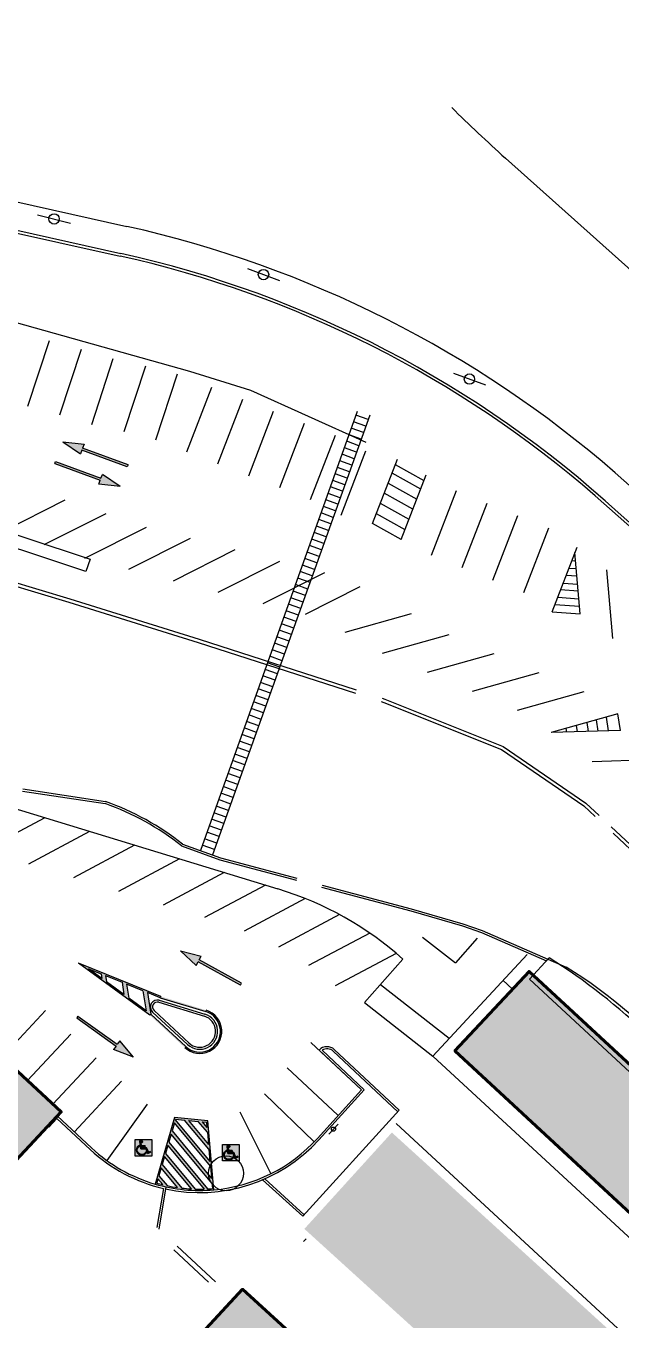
# Model space of a CAD drawing. Header units: millimetres. Extents: x 34038 to 35840, y 10511 to 10922.
# Drawn here: x 34367 to 34410, y 10828.1 to 10921.6 of the extents above; entities that cross this region are included whole.
import ezdxf

# ---------------------------------------------------------------- set-up
doc = ezdxf.new("R2010")
doc.units = ezdxf.units.MM
for name, color, linetype in [('GUIA', 7, 'Continuous'), ('MANTER', 150, 'Continuous'), ('MURO', 2, 'Continuous'), ('PAREDE', 4, 'Continuous'), ('PINTURA AMARELA', 50, 'Continuous'), ('PINTURA BRANCA', 7, 'Continuous'), ('piso2', 2, 'Continuous'), ('VAGAS', 7, 'Continuous')]:
    doc.layers.add(name, color=color, linetype=linetype)
doc.layers.add('PROJEÇÃO DAS EDIFICAÇÕES', color=4, linetype='Continuous', lineweight=60)

# ---------------------------------------------------------------- blocks, each defined once
blk = doc.blocks.new('A$C51C17A21')
at = {"layer": 'PINTURA BRANCA'}
h = blk.add_hatch(color=152, dxfattribs=at)
h.paths.add_polyline_path([(9.180785392288044, 9.163803444595828), (0, 9.163803444595828), (0, 0), (9.180785392288044, 0)])
edge = h.paths.add_edge_path(flags=16)
edge.add_line((5.422054313698709, 5.759658274507842), (5.421210884993229, 5.279695285018647))
edge.add_line((5.421210884993229, 5.279695285018647), (3.371216165724718, 5.269816209399892))
edge.add_line((3.371216165724718, 5.269816209399892), (3.434992290459149, 4.612271246112527))
edge.add_line((3.434992290459149, 4.612271246112527), (6.32046581006648, 4.612235962520231))
edge.add_line((6.32046581006648, 4.612235962520231), (7.291269149901154, 2.146054230700997))
edge.add_line((7.291269149901154, 2.146054230700997), (8.265835677223322, 2.561483206763683))
edge.add_line((8.265835677223322, 2.561483206763683), (8.460630145193818, 2.108830044385854))
edge.add_line((8.460630145193818, 2.108830044385854), (7.028143119715196, 1.500893807131092))
edge.add_line((7.028143119715196, 1.500893807131092), (5.990097561407993, 4.122711449713847))
edge.add_line((5.990097561407993, 4.122711449713847), (3.009950167172747, 4.122993718423118))
edge.add_line((3.009950167172747, 4.122993718423118), (2.53974979408008, 8.155413962825719))
edge.add_arc((3.205961485207808, 8.053055018452483), 0.6740292062577634, 90.86110328032771, 171.2651935622226, ccw=False)
edge.add_line((3.195831822675927, 8.727008103485446), (3.431625227975701, 8.7240795656013))
edge.add_arc((3.423146651183856, 8.04142065083306), 0.682711564408401, 6.993114099470688, 89.28842694358462, ccw=False)
edge.add_line((4.100779381530401, 8.124540822512813), (4.101967756527984, 8.066675736668572))
edge.add_arc((3.374478854861763, 8.051735300494556), 0.7276423013270964, -109.66773350404361, 1.1765177688022277, ccw=False)
edge.add_line((3.129579916691682, 7.366543481538997), (3.311797415962019, 5.77027863477781))
edge.add_line((3.311797415962019, 5.77027863477781), (5.422054313698709, 5.759658274507842))
edge = h.paths.add_edge_path(flags=16)
edge.add_line((6.140327967041799, 2.954754088966752), (6.398734448690789, 2.329909958291523))
edge.add_arc((3.545799992762909, 3.567409587629868), 3.109765319510951, 302.00990588515776, 336.5505467284719, ccw=False)
edge.add_arc((3.613911364152955, 3.383162574035737), 2.917701294968827, 162.5317855962321, 302.793607434027, ccw=False)
edge.add_arc((3.412492398476161, 3.34164600982001), 2.739861174484087, 108.78632825692031, 160.438804791383, ccw=False)
edge.add_line((2.530148055141808, 5.935544179608314), (2.580854924532105, 5.481713625966677))
edge.add_arc((3.412492398461723, 3.341646009805345), 2.295976979367712, 111.2362938310106, 160.2370488798236)
edge.add_arc((3.613911364156479, 3.383162574032781), 2.473817099848291, 162.720137507934, 302.8637260381623)
edge.add_arc((3.545799992762568, 3.567409587629754), 2.665881124386374, 301.9444794714997, 346.7139074411326)
h = blk.add_hatch(color=256, dxfattribs=at)
edge = h.paths.add_edge_path()
edge.add_arc((3.374478854861763, 8.051735300494556), 0.7276423013270057, 250.3322664959564, 361.1765177688022)
edge.add_line((4.101967756527984, 8.066675736668572), (4.100779381530401, 8.124540822512813))
edge.add_arc((3.423146651183856, 8.04142065083306), 0.6827115644084146, 6.993114099470686, 89.28842694358454)
edge.add_line((3.431625227975701, 8.7240795656013), (3.195831822675927, 8.727008103485446))
edge.add_arc((3.205961485207808, 8.053055018452483), 0.674029206257754, 90.86110328032767, 171.2651935622226)
edge.add_line((2.53974979408008, 8.155413962825719), (3.009950167172747, 4.122993718423118))
edge.add_line((3.009950167172747, 4.122993718423118), (5.990097561407993, 4.122711449713847))
edge.add_line((5.990097561407993, 4.122711449713847), (7.028143119715196, 1.500893807131092))
edge.add_line((7.028143119715196, 1.500893807131092), (8.460630145193818, 2.108830044385854))
edge.add_line((8.460630145193818, 2.108830044385854), (8.265835677223322, 2.561483206763683))
edge.add_line((8.265835677223322, 2.561483206763683), (7.291269149901154, 2.146054230700997))
edge.add_line((7.291269149901154, 2.146054230700997), (6.32046581006648, 4.612235962520231))
edge.add_line((6.32046581006648, 4.612235962520231), (3.434992290459149, 4.612271246112527))
edge.add_line((3.434992290459149, 4.612271246112527), (3.371216165724718, 5.269816209399892))
edge.add_line((3.371216165724718, 5.269816209399892), (5.421279214686706, 5.279695614304501))
edge.add_line((5.421279214686706, 5.279695614304501), (5.422054313698709, 5.759658274507842))
edge.add_line((5.422054313698709, 5.759658274507842), (3.311797415962019, 5.77027863477781))
edge.add_line((3.311797415962019, 5.77027863477781), (3.129579916691682, 7.366543481538997))
edge = h.paths.add_edge_path()
edge.add_arc((3.412492398461723, 3.341646009805345), 2.295976979367714, 111.23629383101061, 160.2370488798236, ccw=False)
edge.add_line((2.580854924532105, 5.481713625966677), (2.530148055141808, 5.935544179608314))
edge.add_arc((3.412492398476161, 3.34164600982001), 2.739861174484073, 108.7863282569202, 160.438804791383)
edge.add_arc((3.613911364152841, 3.383162574035737), 2.917701294968806, 162.5317855962315, 302.7936074340288)
edge.add_arc((3.545799992762795, 3.567409587629868), 3.109765319511033, 302.0099058851595, 336.5505467284727)
edge.add_line((6.398734448690789, 2.329909958291523), (6.140327967041799, 2.954754088966752))
edge.add_arc((3.545799992762568, 3.567409587629868), 2.66588112438639, 301.9444794714964, 346.71390744113023, ccw=False)
edge.add_arc((3.613911364156479, 3.383162574032781), 2.473817099848283, 162.720137507934, 302.8637260381601, ccw=False)
blk.add_lwpolyline([(9.180785392288044, 0), (0, 0), (0, 9.163803444595828), (9.180785392288044, 9.163803444595828)], close=True, dxfattribs=at)
blk.add_lwpolyline([(8.460630145193818, 2.108830044385854), (7.028143119715196, 1.500893807131092), (5.990097561407993, 4.122711449713847), (3.009950167172747, 4.122993718423118), (2.53974979408008, 8.155413962825719, -0.5271040350187159), (3.195831822675927, 8.727008103485446), (3.431625227975701, 8.7240795656013, -0.3753540589992009), (4.100779381530401, 8.124540822512813), (4.101967756527984, 8.066675736668572, -0.5252580657301573), (3.129579916691682, 7.366543481538997), (3.311797415962019, 5.77027863477781), (5.422071464680243, 5.770278634777924), (5.421279214686706, 5.279695614304501), (3.371216165724718, 5.269816209399892), (3.434992290459149, 4.612271246112527), (6.32046581006648, 4.612235962520231), (7.291269149901154, 2.146054230700997), (8.265835677223322, 2.561483206763683)], format="xyb", close=True, dxfattribs=at)
at = {"layer": 'PINTURA BRANCA', "color": 250}
for points in [[(3.129579916691682, 7.366543481538997, 0.5252580657301571), (4.101967756527984, 8.066675736668572), (4.100779381530401, 8.124540822512813, 0.3753540589992009), (3.431625227975701, 8.7240795656013), (3.195831822675927, 8.727008103485446, 0.3659682706623709), (2.53974979408008, 8.155413962825719), (3.009950167172747, 4.122993718423118), (5.990097561407993, 4.122711449713847), (7.028143119715196, 1.500893807131092), (8.460630145193818, 2.108830044385854), (8.265835677223322, 2.561483206763683), (7.291269149901154, 2.146054230700997), (6.32046581006648, 4.612235962520231), (3.434992290459149, 4.612271246112527), (3.371216165724718, 5.269816209399892), (5.421279214686706, 5.279695614304501), (5.422071464680243, 5.770278634777924), (3.311797415962019, 5.77027863477781)], [(1.251749361771317, 4.11798344879719, -0.2171247333798054), (2.580854924532105, 5.481713625966677), (2.530148055141808, 5.935544179608314, 0.2292715696475673), (0.8307638776268504, 4.258988421397362, 0.7019114297085347), (5.194180469797061, 0.9304639785272002, 0.1518635365455348), (6.398734448690789, 2.329909958291523), (6.140327967041799, 2.954754088966752, -0.1978667100968566), (4.956310346832424, 1.305246306515642, -0.7011416496897603)]]:
    blk.add_lwpolyline(points, format="xyb", close=True, dxfattribs=at)
at = {"layer": 'PINTURA BRANCA'}
for points in [[(6.398734448690789, 2.329909958291523, -0.1518635365455338), (5.194180469797061, 0.9304639785272002, -0.7019114297085285), (0.8307638776268504, 4.258988421397362, -0.229271569647566), (2.530148055141808, 5.935544179608314)], [(6.140327967041799, 2.954754088966752, -0.1978667100968593), (4.956310346832424, 1.305246306515642, -0.701141649689756), (1.251749361771317, 4.11798344879719, -0.2171247333798052), (2.580854924532105, 5.481713625966677, 0.04686792952544745)]]:
    blk.add_lwpolyline(points, format="xyb", dxfattribs=at)
for points in [[(2.580854924532105, 5.481713625966677), (2.530148055141808, 5.935544179608428)], [(6.140327967041799, 2.954754088966752), (6.398734448690789, 2.329909958291637)]]:
    blk.add_lwpolyline(points, dxfattribs=at)
blk = doc.blocks.new('POST')
at = {"color": 7}
blk.add_line((-4.92607066760428, 0), (4.92607066760428, 0), dxfattribs=at)
blk.add_circle((0, 0), 1.503713483002773, dxfattribs=at)
blk = doc.blocks.new('*X27')
at = {"color": 0}
for p, q in [((1096.693008300377, 1191.629582736663), (1097.565209555185, 1191.275709769163)), ((1096.317049669251, 1190.702946288167), (1097.189250924059, 1190.349073320666)), ((1096.505028984814, 1191.166264512415), (1097.377230239622, 1190.812391544915)), ((1095.941091038126, 1189.77630983967), (1096.813292292934, 1189.42243687217)), ((1096.129070353689, 1190.239628063918), (1097.001271608496, 1189.885755096418)), ((1095.565132407, 1188.849673391174), (1096.437333661808, 1188.495800423673)), ((1095.753111722563, 1189.312991615422), (1096.625312977371, 1188.959118647922)), ((1095.189173775875, 1187.923036942677), (1096.061375030682, 1187.569163975177)), ((1095.377153091438, 1188.386355166925), (1096.249354346245, 1188.032482199425)), ((1094.813215144749, 1186.996400494181), (1095.685416399557, 1186.64252752668)), ((1095.001194460312, 1187.459718718429), (1095.87339571512, 1187.105845750928)), ((1094.437256513624, 1186.069764045684), (1095.309457768431, 1185.715891078184)), ((1094.625235829186, 1186.533082269932), (1095.497437083994, 1186.179209302432)), ((1094.061297882498, 1185.143127597188), (1094.933499137306, 1184.789254629687)), ((1094.249277198061, 1185.606445821436), (1095.121478452869, 1185.252572853936)), ((1093.685339251373, 1184.216491148691), (1094.55754050618, 1183.862618181191)), ((1093.873318566935, 1184.679809372939), (1094.745519821743, 1184.325936405439)), ((1093.309380620247, 1183.289854700195), (1094.181581875055, 1182.935981732694)), ((1093.49735993581, 1183.753172924443), (1094.369561190618, 1183.399299956943)), ((1092.933421989121, 1182.363218251698), (1093.805623243929, 1182.009345284198)), ((1093.121401304684, 1182.826536475946), (1093.993602559492, 1182.472663508446)), ((1092.557463357996, 1181.436581803202), (1093.429664612804, 1181.082708835701)), ((1092.745442673559, 1181.89990002745), (1093.617643928367, 1181.546027059949)), ((1092.18150472687, 1180.509945354705), (1093.053705981678, 1180.156072387205)), ((1092.369484042433, 1180.973263578953), (1093.241685297241, 1180.619390611453)), ((1091.805546095745, 1179.583308906209), (1092.677747350553, 1179.229435938708)), ((1091.993525411308, 1180.046627130457), (1092.865726666116, 1179.692754162956)), ((1091.429587464619, 1178.656672457712), (1092.301788719427, 1178.302799490212)), ((1091.617566780182, 1179.11999068196), (1092.48976803499, 1178.76611771446)), ((1091.053628833494, 1177.730036009216), (1091.925830088302, 1177.376163041715)), ((1091.241608149057, 1178.193354233464), (1092.113809403864, 1177.839481265964)), ((1090.677670202368, 1176.803399560719), (1091.549871457176, 1176.449526593219)), ((1090.865649517931, 1177.266717784967), (1091.737850772739, 1176.912844817467)), ((1090.301711571243, 1175.876763112223), (1091.173912826051, 1175.522890144722)), ((1090.489690886805, 1176.340081336471), (1091.361892141613, 1175.98620836897)), ((1089.925752940117, 1174.950126663726), (1090.797954194925, 1174.596253696226)), ((1090.11373225568, 1175.413444887974), (1090.985933510488, 1175.059571920474)), ((1089.549794308992, 1174.02349021523), (1090.4219955638, 1173.669617247729)), ((1089.737773624554, 1174.486808439478), (1090.609974879362, 1174.132935471977)), ((1089.173835677866, 1173.096853766733), (1090.046036932674, 1172.742980799233)), ((1089.361814993429, 1173.560171990981), (1090.234016248237, 1173.206299023481)), ((1088.79787704674, 1172.170217318237), (1089.670078301548, 1171.816344350736)), ((1088.985856362303, 1172.633535542485), (1089.858057617111, 1172.279662574985)), ((1088.421918415615, 1171.24358086974), (1089.294119670423, 1170.88970790224)), ((1088.609897731178, 1171.706899093988), (1089.482098985986, 1171.353026126488)), ((1088.045959784489, 1170.316944421244), (1088.918161039297, 1169.963071453743)), ((1088.233939100052, 1170.780262645492), (1089.10614035486, 1170.426389677991)), ((1087.670001153364, 1169.390307972747), (1088.542202408172, 1169.036435005247)), ((1087.857980468927, 1169.853626196995), (1088.730181723735, 1169.499753229495)), ((1087.482021837801, 1168.926989748499), (1088.354223092609, 1168.573116780998))]:
    blk.add_line(p, q, dxfattribs=at)

msp = doc.modelspace()

# ---------------------------------------------------------------- hatches: boundary and pattern name
for points in [[(34369.65184289373, 10891.53772281741), (34371.1891699021, 10891.37264504984), (34371.08575163958, 10891.09103421379), (34374.37121139339, 10889.88448781765), (34374.31950226213, 10889.74368239963), (34371.03404250831, 10890.95022879577), (34370.93062424578, 10890.66861795973)], [(34373.79783642747, 10888.32317166735), (34372.26050941911, 10888.48824943493), (34372.36392768163, 10888.76986027097), (34369.07846792781, 10889.97640666711), (34369.13017705908, 10890.11721208513), (34372.4156368129, 10888.91066568899), (34372.51905507543, 10889.19227652504)], [(34378.16377892966, 10854.76428029458), (34379.29645298545, 10853.71181913931), (34379.44126101205, 10853.97455595712), (34382.50652388648, 10852.28512898011), (34382.57892789978, 10852.41649738901), (34379.51366502535, 10854.10592436603), (34379.65847305195, 10854.36866118383)], [(34374.76980605037, 10847.07486769164), (34373.76773159793, 10848.25235305961), (34373.59324373819, 10848.00831620418), (34370.7461470916, 10850.04400790112), (34370.65890316173, 10849.92198947341), (34373.50599980832, 10847.88629777647), (34373.33151194859, 10847.64226092105)]]:
    msp.add_hatch(color=256).paths.add_polyline_path(points)
at = {"layer": 'MANTER'}
h = msp.add_hatch(color=170, dxfattribs=at)
h.dxf.hatch_style = 1
h.paths.add_polyline_path([(34403.37213688772, 10853.28040678093), (34400.68582041925, 10850.41372038489), (34442.80961551395, 10812.17544491512), (34443.96829883275, 10813.45186593832), (34430.76351018064, 10825.62754339344), (34431.92237052871, 10826.88435280138)])
h = msp.add_hatch(color=170, dxfattribs=at)
h.dxf.hatch_style = 1
h.paths.add_polyline_path([(34369.54757086705, 10843.12514118315), (34362.36748617896, 10849.79214932854), (34336.50906910486, 10821.94373210104), (34343.62861828814, 10815.36490574374)])
h = msp.add_hatch(color=170, dxfattribs=at)
h.dxf.hatch_style = 1
h.paths.add_polyline_path([(34439.79880820241, 10808.85869935839), (34442.80961551395, 10812.17544491512), (34400.68582041925, 10850.41372038489), (34397.99950395078, 10847.54703398885)])
h = msp.add_hatch(color=170, dxfattribs=at)
h.dxf.hatch_style = 1
h.paths.add_polyline_path([(34419.97743944784, 10802.02904277025), (34421.36927588165, 10803.56126055554), (34431.7765135923, 10794.10753096167), (34433.42385623135, 10795.92102544183), (34434.61668992308, 10797.17467921535), (34437.48127099991, 10794.5725502304), (34437.62931136564, 10794.43807328028), (34440.60125196342, 10797.70976536286), (34437.34436391742, 10800.66825826564), (34437.24350620482, 10800.55722799134), (34437.12507391224, 10800.66480955144), (34437.76868059555, 10801.37333074181), (34393.4453950967, 10841.63572960959), (34387.12013727057, 10834.67250296723), (34404.8992700728, 10818.52228918343), (34403.507433639, 10816.99007139815)])
h = msp.add_hatch(color=170, dxfattribs=at)
h.dxf.hatch_style = 1
h.paths.add_polyline_path([(34345.0405510706, 10789.67963012724), (34350.29909740735, 10784.85490703168), (34387.65222550721, 10825.75063631278), (34382.65388707136, 10830.31599262659)])
at = {"layer": 'PINTURA AMARELA'}
h = msp.add_hatch(color=7, dxfattribs=at)
h.paths.add_polyline_path([(34372.74895349947, 10852.97482451007), (34373.93763319265, 10852.49404920529), (34374.07675298529, 10851.60553318487), (34372.81983393607, 10852.52213260866)], flags=16)
h.paths.add_polyline_path([(34375.67646813885, 10850.43895210004), (34374.41954908962, 10851.35555152383), (34374.26181856352, 10852.36292866762), (34375.45049825671, 10851.88215336283)], flags=16)
h.paths.add_polyline_path([(34371.51426811374, 10853.47420735142), (34372.42476812859, 10853.10594504774), (34372.47703783173, 10852.77211426969)], flags=16)
h.paths.add_polyline_path([(34375.9555591062, 10850.1116612439), (34370.80106373189, 10853.87054093702), (34376.73286936675, 10851.47135326823), (34376.69947670078, 10851.37698952807), (34375.77468362758, 10851.75103282517), (34376.01926424318, 10850.18897043901)])
h = msp.add_hatch(color=7, dxfattribs=at)
edge = h.paths.add_edge_path()
edge.add_line((34376.69947670078, 10851.37698952807), (34379.99226262564, 10850.37320975887))
edge.add_arc((34379.55650766523, 10848.94376493004), 1.494387802484251, -132.8779893705945, 73.04657162199697, ccw=False)
edge.add_line((34378.53966731574, 10847.84867104919), (34376.01926424319, 10850.18897043901))
edge.add_line((34376.01926424318, 10850.18897043901), (34375.95555910619, 10850.1116612439))
edge.add_line((34375.9555591062, 10850.1116612439), (34378.47162337508, 10847.77539061428))
edge.add_arc((34379.55650766523, 10848.94376493004), 1.594387802484251, 227.1220106294055, 433.046571621997)
edge.add_line((34380.02142205532, 10850.46886396767), (34376.73286936675, 10851.47135326823))
edge.add_line((34376.73286936675, 10851.47135326823), (34376.69947670078, 10851.37698952807))
at = {"layer": 'PINTURA BRANCA'}
h = msp.add_hatch(color=256, dxfattribs=at)
edge = h.paths.add_edge_path()
edge.add_line((34380.57484567031, 10837.49457549753), (34380.13187383807, 10842.47491443739))
edge.add_line((34380.13187383806, 10842.47491443739), (34377.72974199954, 10842.71159033911))
edge.add_line((34377.72974199954, 10842.71159033911), (34376.32332786152, 10837.91348261244))
edge.add_arc((34379.55654617536, 10848.94371258913), 11.49433225566563, 253.6629053597001, 275.0825790888191)
edge = h.paths.add_edge_path(flags=16)
edge.add_line((34380.43213001366, 10837.97038981977), (34380.4663405778, 10837.58575993512))
edge.add_arc((34379.55650766522, 10848.94376493004), 11.3943878024919, 272.8361082644035, 274.5798986202509, ccw=False)
edge.add_line((34380.12029303789, 10837.56333350381), (34377.31449287794, 10840.93941787845))
edge.add_line((34377.31449287794, 10840.93941787845), (34377.4840056909, 10841.51772601377))
edge.add_line((34377.4840056909, 10841.51772601377), (34380.43213001366, 10837.97038981977))
edge = h.paths.add_edge_path(flags=16)
edge.add_line((34376.60253906349, 10838.51052371011), (34377.1958618391, 10837.7966069528))
edge.add_arc((34379.55661906094, 10848.94403217338), 11.39465943803607, 258.0427959428207, 261.9339459712888)
edge.add_line((34377.957781422, 10837.66210051638), (34376.77205187645, 10839.08883184543))
edge.add_line((34376.77205187645, 10839.08883184542), (34376.60253906349, 10838.5105237101))
edge = h.paths.add_edge_path(flags=16)
edge.add_line((34376.53473393831, 10838.27920045598), (34376.87537597291, 10837.86932228048))
edge.add_arc((34379.55661906094, 10848.94403217338), 11.39465943803607, 254.1658399930895, 256.3902801508492, ccw=False)
edge.add_line((34376.4475420516, 10837.98173752952), (34376.5347339383, 10838.27920045598))
edge = h.paths.add_edge_path(flags=16)
edge.add_line((34376.83985700164, 10839.32015509955), (34378.24895437445, 10837.62465600785))
edge.add_arc((34379.55661906094, 10848.94403217338), 11.39465943803607, 263.410148900564, 266.9389432858176)
edge.add_line((34378.94814303234, 10837.56563067618), (34377.00936981461, 10839.89846323487))
edge.add_line((34377.0093698146, 10839.89846323487), (34376.83985700164, 10839.32015509955))
edge = h.paths.add_edge_path(flags=16)
edge.add_line((34377.24668775275, 10840.70809462432), (34379.8682925949, 10837.55364361589))
edge.add_arc((34379.55650766522, 10848.94376493004), 11.3943878024919, 268.29513918616175, 271.56798161311553, ccw=False)
edge.add_line((34379.21751273414, 10837.55442097043), (34377.07717493979, 10840.129786489))
edge.add_line((34377.07717493979, 10840.129786489), (34377.24668775275, 10840.70809462432))
h.paths.add_polyline_path([(34377.55181081609, 10841.7490492679), (34380.40096295346, 10838.32080154405), (34380.32304530297, 10839.19683085475), (34377.72132362905, 10842.32735740322)], flags=16)
h.paths.add_polyline_path([(34378.73833413644, 10842.51173212686), (34380.18279353208, 10840.773683614), (34380.10487588158, 10841.64971292469), (34379.44645166079, 10842.44196311963)], flags=16)
h.paths.add_polyline_path([(34380.21396059227, 10840.42327188972), (34378.4550871267, 10842.53963972975), (34377.80239732816, 10842.60394758502), (34377.78912875424, 10842.55868065734), (34380.29187824277, 10839.54724257902)], flags=16)
h.paths.add_polyline_path([(34379.72969867053, 10842.41405551674), (34380.07370882138, 10842.00012464897), (34380.0396079776, 10842.38352094594)], flags=0)
edge = h.paths.add_edge_path(flags=17)
edge.add_line((34380.47520035268, 10837.48614935349), (34380.47523889151, 10837.48571606089))
edge.add_line((34376.41941260481, 10837.88577140379), (34376.41928578286, 10837.88533873936))

# ---------------------------------------------------------------- linework, layer by layer
for p, q in [((34309.21609706125, 10921.59673476461), (34374.28424200943, 10907.10698726867)), ((34334.79966406231, 10915.89963941656), (34374.28424200943, 10907.10698726867)), ((34334.79966406231, 10915.89963941656), (34374.28424200943, 10907.10698726867)), ((34475.11905143433, 10846.42433209139), (34401.65231681932, 10912.04215360223)), ((34390.94583193233, 10893.72624797811), (34379.59785157717, 10862.01367682983)), ((34391.84944232607, 10893.45771045328), (34380.48222196871, 10861.69137203368)), ((34369.65184289373, 10891.53772281741), (34370.93062424578, 10890.66861795973)), ((34369.65184289373, 10891.53772281741), (34371.1891699021, 10891.37264504984)), ((34371.03404250831, 10890.95022879577), (34370.93062424578, 10890.66861795973)), ((34374.31950226213, 10889.74368239963), (34371.03404250831, 10890.95022879577)), ((34371.1891699021, 10891.37264504984), (34371.08575163958, 10891.09103421379)), ((34374.37121139339, 10889.88448781765), (34371.08575163958, 10891.09103421379)), ((34369.07846792781, 10889.97640666711), (34369.13017705908, 10890.11721208513)), ((34369.07846792781, 10889.97640666711), (34372.36392768163, 10888.76986027097)), ((34369.13017705908, 10890.11721208513), (34372.4156368129, 10888.91066568899)), ((34374.37121139339, 10889.88448781765), (34374.31950226213, 10889.74368239963)), ((34372.4156368129, 10888.91066568899), (34372.51905507543, 10889.19227652504)), ((34373.79783642747, 10888.32317166735), (34372.51905507543, 10889.19227652504)), ((34467.47746391339, 10837.71614097287), (34409.59932650617, 10889.30012254216)), ((34372.26050941911, 10888.48824943493), (34372.36392768163, 10888.76986027097)), ((34373.79783642747, 10888.32317166735), (34372.26050941911, 10888.48824943493)), ((34378.16377892966, 10854.76428029458), (34379.65847305195, 10854.36866118383)), ((34378.16377892966, 10854.76428029458), (34379.29645298545, 10853.71181913931)), ((34379.51366502535, 10854.10592436603), (34379.65847305195, 10854.36866118383)), ((34396.40637950024, 10847.16200817498), (34403.2162848923, 10854.50995771616)), ((34379.29645298545, 10853.71181913931), (34379.44126101205, 10853.97455595712)), ((34382.50652388648, 10852.28512898011), (34379.44126101205, 10853.97455595712)), ((34382.57892789978, 10852.41649738901), (34379.51366502535, 10854.10592436603)), ((34401.47954130123, 10852.63599566553), (34402.16572228089, 10851.99298871907)), ((34382.50652388648, 10852.28512898011), (34382.57892789978, 10852.41649738901)), ((34370.65890316173, 10849.92198947341), (34373.50599980832, 10847.88629777647)), ((34370.7461470916, 10850.04400790112), (34373.59324373819, 10848.00831620418)), ((34373.50599980832, 10847.88629777647), (34373.33151194859, 10847.64226092105)), ((34373.76773159793, 10848.25235305961), (34373.59324373819, 10848.00831620418)), ((34374.76980605037, 10847.07486769164), (34373.76773159793, 10848.25235305961)), ((34374.76980605037, 10847.07486769164), (34373.33151194859, 10847.64226092105)), ((34389.20601892074, 10847.51315432719), (34389.20608649983, 10847.51309452386)), ((34389.30864162515, 10847.62255889522), (34393.96915948197, 10843.25339175128)), ((34387.0054268409, 10835.58729338985), (34393.96915948197, 10843.25339175128)), ((34368.6498047218, 10842.02028606815), (34369.22853075061, 10842.64354942819)), ((34376.92729392154, 10837.60008817227), (34376.46050357749, 10834.7671825138)), ((34377.09830441298, 10837.71532350426), (34376.59235193617, 10834.64474663237)), ((34380.18790862767, 10830.81611883234), (34377.673279355, 10833.15105700812)), ((34380.69453003118, 10830.83696318578), (34377.91607252554, 10833.41687688128))]:
    msp.add_line(p, q)
at = {"color": 0}
for p, q in [((34391.5695963453, 10892.67566507622), (34390.68337244839, 10892.99279014708)), ((34391.5695963453, 10892.67566507622), (34390.68337244839, 10892.99279014708)), ((34391.73805497097, 10893.14643220702), (34390.85183107406, 10893.46355727787)), ((34391.73805497097, 10893.14643220702), (34390.85183107406, 10893.46355727787)), ((34391.23267909396, 10891.73413081463), (34390.34645519705, 10892.05125588549)), ((34391.23267909396, 10891.73413081463), (34390.34645519705, 10892.05125588549)), ((34391.40113771963, 10892.20489794543), (34390.51491382272, 10892.52202301628)), ((34391.40113771963, 10892.20489794543), (34390.51491382272, 10892.52202301628)), ((34390.89576184262, 10890.79259655304), (34390.00953794571, 10891.1097216239)), ((34390.89576184262, 10890.79259655304), (34390.00953794571, 10891.1097216239)), ((34391.06422046829, 10891.26336368384), (34390.17799657138, 10891.58048875469)), ((34391.06422046829, 10891.26336368384), (34390.17799657138, 10891.58048875469)), ((34390.55884459128, 10889.85106229145), (34389.67262069437, 10890.16818736231)), ((34390.55884459128, 10889.85106229145), (34389.67262069437, 10890.16818736231)), ((34390.72730321695, 10890.32182942225), (34389.84107932004, 10890.6389544931)), ((34390.72730321695, 10890.32182942225), (34389.84107932004, 10890.6389544931)), ((34390.22192733994, 10888.90952802986), (34389.33570344303, 10889.22665310072)), ((34390.22192733994, 10888.90952802986), (34389.33570344303, 10889.22665310072)), ((34390.39038596561, 10889.38029516066), (34389.5041620687, 10889.69742023151)), ((34390.39038596561, 10889.38029516066), (34389.5041620687, 10889.69742023151)), ((34389.8850100886, 10887.96799376827), (34388.99878619169, 10888.28511883913)), ((34389.8850100886, 10887.96799376827), (34388.99878619169, 10888.28511883913)), ((34390.05346871426, 10888.43876089907), (34389.16724481736, 10888.75588596992)), ((34390.05346871426, 10888.43876089907), (34389.16724481736, 10888.75588596992)), ((34389.54809283726, 10887.02645950668), (34388.66186894035, 10887.34358457754)), ((34389.54809283726, 10887.02645950668), (34388.66186894035, 10887.34358457754)), ((34389.71655146292, 10887.49722663748), (34388.83032756601, 10887.81435170833)), ((34389.71655146292, 10887.49722663748), (34388.83032756601, 10887.81435170833)), ((34389.21117558592, 10886.08492524509), (34388.32495168901, 10886.40205031595)), ((34389.37963421158, 10886.55569237589), (34388.49341031467, 10886.87281744674)), ((34388.87425833457, 10885.1433909835), (34387.98803443767, 10885.46051605436)), ((34389.04271696024, 10885.61415811429), (34388.15649306333, 10885.93128318515)), ((34388.53734108323, 10884.20185672191), (34387.65111718632, 10884.51898179277)), ((34388.7057997089, 10884.67262385271), (34387.81957581199, 10884.98974892356)), ((34388.20042383189, 10883.26032246032), (34387.31419993498, 10883.57744753117)), ((34388.36888245756, 10883.73108959111), (34387.48265856065, 10884.04821466197)), ((34387.86350658055, 10882.31878819873), (34386.97728268364, 10882.63591326958)), ((34388.03196520622, 10882.78955532952), (34387.14574130931, 10883.10668040038)), ((34387.52658932921, 10881.37725393714), (34386.6403654323, 10881.69437900799)), ((34387.69504795488, 10881.84802106793), (34386.80882405797, 10882.16514613879)), ((34387.18967207787, 10880.43571967555), (34386.30344818096, 10880.7528447464)), ((34387.35813070353, 10880.90648680634), (34386.47190680663, 10881.2236118772)), ((34386.85275482653, 10879.49418541396), (34385.96653092962, 10879.81131048481)), ((34387.02121345219, 10879.96495254475), (34386.13498955528, 10880.28207761561)), ((34386.51583757519, 10878.55265115237), (34385.62961367828, 10878.86977622322)), ((34386.68429620085, 10879.02341828316), (34385.79807230394, 10879.34054335402)), ((34386.17892032384, 10877.61111689078), (34385.29269642694, 10877.92824196163)), ((34386.34737894951, 10878.08188402157), (34385.4611550526, 10878.39900909243)), ((34385.8420030725, 10876.66958262919), (34384.95577917559, 10876.98670770004)), ((34386.01046169817, 10877.14034975998), (34385.12423780127, 10877.45747483084)), ((34385.50508582116, 10875.72804836759), (34384.61886192425, 10876.04517343845)), ((34385.67354444683, 10876.19881549839), (34384.78732054992, 10876.51594056925)), ((34385.16816856982, 10874.786514106), (34384.28194467291, 10875.10363917686)), ((34385.33662719549, 10875.2572812368), (34384.45040329859, 10875.57440630766)), ((34384.83125131848, 10873.84497984441), (34383.94502742157, 10874.16210491527)), ((34384.99970994415, 10874.31574697521), (34384.11348604724, 10874.63287204606)), ((34384.49433406714, 10872.90344558282), (34383.60811017023, 10873.22057065368)), ((34384.6627926928, 10873.37421271362), (34383.7765687959, 10873.69133778447)), ((34384.1574168158, 10871.96191132123), (34383.27119291889, 10872.27903639209)), ((34384.32587544146, 10872.43267845203), (34383.43965154456, 10872.74980352288)), ((34383.82049956446, 10871.02037705964), (34382.93427566755, 10871.3375021305)), ((34383.98895819012, 10871.49114419044), (34383.10273429322, 10871.80826926129)), ((34383.48358231311, 10870.07884279805), (34382.59735841621, 10870.39596786891)), ((34383.65204093878, 10870.54960992885), (34382.76581704187, 10870.8667349997)), ((34383.14666506177, 10869.13730853646), (34382.26044116486, 10869.45443360732)), ((34383.31512368744, 10869.60807566726), (34382.42889979054, 10869.92520073811)), ((34382.80974781043, 10868.19577427487), (34381.92352391352, 10868.51289934573)), ((34382.9782064361, 10868.66654140567), (34382.09198253919, 10868.98366647652)), ((34382.47283055909, 10867.25424001328), (34381.58660666218, 10867.57136508414)), ((34382.64128918476, 10867.72500714408), (34381.75506528786, 10868.04213221493)), ((34382.13591330775, 10866.31270575169), (34381.24968941084, 10866.62983082255)), ((34382.30437193342, 10866.78347288249), (34381.41814803652, 10867.10059795334)), ((34381.79899605641, 10865.3711714901), (34380.9127721595, 10865.68829656095)), ((34381.96745468208, 10865.8419386209), (34381.08123078517, 10866.15906369175)), ((34381.46207880507, 10864.42963722851), (34380.57585490816, 10864.74676229936)), ((34381.63053743074, 10864.9004043593), (34380.74431353383, 10865.21752943016)), ((34381.12516155373, 10863.48810296692), (34380.23893765682, 10863.80522803777)), ((34381.29362017939, 10863.95887009771), (34380.40739628249, 10864.27599516857)), ((34380.78824430238, 10862.54656870533), (34379.90202040548, 10862.86369377618)), ((34380.95670292806, 10863.01733583612), (34380.07047903115, 10863.33446090698)), ((34380.61978567671, 10862.07580157453), (34379.73356177981, 10862.39292664539))]:
    msp.add_line(p, q, dxfattribs=at)
at = {"color": 7}
for p, q in [((34370.7461470916, 10850.04400790112), (34370.65890316173, 10849.92198947341)), ((34389.20608649983, 10847.51309452386), (34393.86828930995, 10843.1423477609)), ((34396.40637950024, 10847.16200817498), (34439.61495914375, 10807.23799951353)), ((34393.76444750447, 10842.28698824536), (34442.15888485484, 10797.57133334805)), ((34387.0639820162, 10833.75901816613), (34387.06391971547, 10833.75907476324)), ((34387.06400917719, 10833.76067525315), (34387.06394687435, 10833.76073184793))]:
    msp.add_line(p, q, dxfattribs=at)
at = {"color": 1}
msp.add_line((34389.55155993826, 10842.24822442493), (34388.89180100345, 10841.51653799153), dxfattribs=at)
at = {"linetype": 'Continuous'}
msp.add_line((34368.6498063401, 10842.02028781099), (34368.57832143963, 10842.08703625886), dxfattribs=at)
at = {"color": 3}
msp.add_circle((34389.22168047085, 10841.88238120823), 0.1503713483002773, dxfattribs=at)
for centre, radius, start, end in [((34491.62854146887, 11011.52570677227), 134.1368642600548, 225.5973026719797, 227.8727641084822), ((34356.77695650327, 10828.46366062657), 80.56846697765863, 49.03325411813385, 77.4496782529742), ((34356.77695650327, 10828.46366062657), 80.56846697765863, 49.03325411813385, 77.4496782529742)]:
    msp.add_arc(centre, radius, start, end)
at = {"layer": 'GUIA'}
for p, q in [((34330.7799204439, 10914.54089111576), (34373.80604654695, 10904.9595867239)), ((34330.7799204439, 10914.54089111576), (34373.80604654695, 10904.9595867239)), ((34331.14535168194, 10914.66441368856), (34373.84958384521, 10905.15479048435)), ((34331.14535168194, 10914.66441368856), (34373.84958384521, 10905.15479048435)), ((34466.08413909581, 10836.01098714961), (34408.1462727606, 10887.6482022205)), ((34466.08413909581, 10836.01098714961), (34408.1462727606, 10887.6482022205)), ((34408.27836239251, 10887.7983822881), (34408.2686293609, 10887.80705686793)), ((34408.27836239251, 10887.7983822881), (34408.2686293609, 10887.80705686793)), ((34408.27838487767, 10887.79839904192), (34408.26865185169, 10887.80707362807)), ((34466.21076935747, 10836.16603288959), (34409.81738718322, 10886.42672400753)), ((34466.21076935747, 10836.16603288959), (34409.81738718322, 10886.42672400753)), ((34395.66983537624, 10855.75683170627), (34398.04015559531, 10853.90758210523)), ((34392.62191415502, 10852.3341085214), (34397.60022932389, 10848.4501829379)), ((34391.45564110558, 10851.02441922288), (34396.40637950024, 10847.16200817498)), ((34378.67575519705, 10847.995231919), (34376.14667451715, 10850.34358882922)), ((34378.77833028509, 10848.10380529042), (34376.24933741076, 10850.45225675995)), ((34388.1778288671, 10847.58609813739), (34391.24228602102, 10844.71321449607)), ((34388.06466749681, 10841.21510610498), (34391.24228602102, 10844.71321449607)), ((34371.6332073392, 10840.41070690619), (34369.22853075061, 10842.64354942819)), ((34371.73527325018, 10840.52062755855), (34369.26094057132, 10842.81814866603))]:
    msp.add_line(p, q, dxfattribs=at)
at = {"layer": 'GUIA', "linetype": 'Continuous'}
for p, q in [((34344.92041368011, 10871.51890881932), (34385.21154260221, 10859.23647655284)), ((34399.6136339509, 10855.67455062497), (34398.04015559531, 10853.90758210523)), ((34394.24878400766, 10854.16103407468), (34391.45564110558, 10851.02441922288)), ((34376.58895222431, 10851.04478073454), (34379.89020462176, 10850.03842002808)), ((34376.63269136883, 10851.18826204774), (34379.93394376629, 10850.18190134128)), ((34365.28055917063, 10847.08723953885), (34368.39697165266, 10850.44348345756)), ((34367.1125700433, 10845.38614102246), (34370.22898252532, 10848.74238494117)), ((34368.94458091595, 10843.68504250607), (34372.06099339797, 10847.04128642478)), ((34388.1778288671, 10847.58609813739), (34388.18349030565, 10847.59201455094)), ((34370.49080723786, 10841.67616616308), (34373.89300427063, 10845.34018790839))]:
    msp.add_line(p, q, dxfattribs=at)
at = {"layer": 'GUIA', "color": 7}
for p in [(34388.40268057362, 10847.58091125736), (34388.17569767925, 10841.11424829127)]:
    msp.add_line(p, (34391.45260119108, 10844.7216554058), dxfattribs=at)
at = {"layer": 'GUIA', "color": 7, "linetype": 'Continuous'}
for p, q in [((34387.0054268409, 10835.58729338985), (34384.10312398478, 10838.22368809555)), ((34387.10628455349, 10835.69832366415), (34384.25425535884, 10838.28905076673)), ((34387.06137181009, 10833.75789706654), (34387.24492628934, 10833.95996457689))]:
    msp.add_line(p, q, dxfattribs=at)
at = {"layer": 'GUIA', "elevation": -494}
msp.add_lwpolyline([(34391.57829386366, 10891.48919238895), (34383.24195897037, 10895.25331910875), (34378.83921103495, 10896.627462637), (34365.5265868491, 10900.35913596774), (34357.13135110052, 10902.24716281243), (34341.9438299, 10905.47835555919), (34328.8946124446, 10908.9819976926), (34317.86507137896, 10911.9970368145, 0.06928660640331029), (34316.89434154592, 10912.12245597167, 0.1580824841794775), (34315.93814349957, 10911.80193466218, 0.2047610349406945), (34315.42562637709, 10910.92691650792), (34313.18874101891, 10904.35959117323), (34310.84397784035, 10897.74944962358, 0.1448539912487955), (34310.76496686184, 10896.26480241588, 0.1762392192280773), (34311.04593534196, 10895.83914899564, 0.07912483436390362), (34311.96740163086, 10895.35878382289), (34316.46601740466, 10893.25511368832)], format="xyb", dxfattribs=at)
msp.add_lwpolyline([(34393.39077671008, 10899.896611715), (34393.39077671002, 10899.89661171506)], close=True, dxfattribs=at)
at = {"layer": 'GUIA'}
for radius, start, end in [(78.36846697765863, 49.04360163689632, 77.4496782529742), (78.36846697765863, 49.04360163689632, 77.4496782529742), (78.56846697765863, 47.53921198748739, 77.44972620200546), (78.56846697765863, 47.53921198748739, 77.44972620200546)]:
    msp.add_arc((34356.77695650327, 10828.46366062657), radius, start, end, dxfattribs=at)
at = {"layer": 'GUIA', "linetype": 'Continuous'}
for centre, radius, start, end in [((34378.15496061947, 10836.08815802382), 24.2, 48.31506430204062, 73.0500796131005), ((34376.48689422043, 10850.70999100375), 0.5, 73.04657162181054, 227.1220106294264), ((34376.48689422043, 10850.70999100375), 0.35, 73.04657162181054, 227.1220106294264), ((34379.55650766523, 10848.94376493004), 1.294387802484251, 227.1220106294264, 73.04657162181054), ((34379.55650766523, 10848.94376493004), 1.144387802484252, 227.1220106294264, 73.04657162181054), ((34388.76149347526, 10847.03892112672), 0.8, 46.84805746903167, 136.2616010175953), ((34379.55661906094, 10848.94403217337), 11.49465943803485, 227.122510140017, 253.6630048141254), ((34379.55650766523, 10848.94376493003), 11.49438780248294, 275.0827471806863, 317.7485589289647), ((34379.55654617536, 10848.94371258913), 11.49433225566563, 253.6629053597115, 275.082579088804), ((34379.55661906094, 10848.94403217338), 11.39465943803607, 254.1658399930145, 256.3902801507983), ((34379.55661906094, 10848.94403217338), 11.39465943803607, 258.0427959430328, 261.9339459714147), ((34379.55661906094, 10848.94403217338), 11.39465943803607, 263.4101489006283, 266.9389432856897), ((34379.55650766522, 10848.94376493004), 11.3943878024919, 268.2951391859922, 271.5679816130888), ((34379.55650766522, 10848.94376493004), 11.3943878024919, 272.8361082642465, 274.579898620117)]:
    msp.add_arc(centre, radius, start, end, dxfattribs=at)
at = {"layer": 'GUIA', "color": 7, "linetype": 'Continuous'}
for centre, radius, start, end in [((34388.76149347526, 10847.03892112672), 0.65, 46.85199470010379, 123.5056936738311), ((34379.55650766523, 10848.94376493004), 11.64438780248425, 227.1220106294264, 256.9505241528578), ((34379.55650766523, 10848.94376493004), 11.64438780248425, 257.6898418046517, 317.7485589289647)]:
    msp.add_arc(centre, radius, start, end, dxfattribs=at)
at = {"layer": 'MURO', "color": 2}
for p, q in [((34366.74973412286, 10866.31148356861), (34372.71000218212, 10865.41127297559)), ((34366.77491804309, 10866.45938113518), (34372.74686628503, 10865.55740642282)), ((34378.24403049779, 10862.34741974781), (34381.01929780764, 10861.33598610744)), ((34378.31788266099, 10862.4801557221), (34381.06443522826, 10861.47918704001)), ((34381.01929780764, 10861.33598610744), (34386.54116773522, 10859.85991527868)), ((34381.01929780764, 10861.33598610744), (34386.54116773522, 10859.85991527868)), ((34381.06443522826, 10861.47918704001), (34386.58552511445, 10860.00330871785)), ((34381.06443522826, 10861.47918704001), (34386.58552511445, 10860.00330871785)), ((34388.36906074183, 10859.37129465187), (34394.80545982195, 10857.65075775966)), ((34388.36906074183, 10859.37129465187), (34394.80545982195, 10857.65075775966)), ((34388.41341660672, 10859.51468319566), (34394.84747448259, 10857.79475348283)), ((34388.41341660672, 10859.51468319566), (34394.84747448259, 10857.79475348283)), ((34394.80545982195, 10857.65075775966), (34398.54091987257, 10856.56083589998)), ((34394.80545982195, 10857.65075775966), (34398.54091987257, 10856.56083589998)), ((34394.84747448259, 10857.79475348283), (34398.58560562523, 10856.70405225955)), ((34394.84747448259, 10857.79475348283), (34398.58560562523, 10856.70405225955)), ((34398.54091987257, 10856.56083589998), (34399.92767660498, 10856.0997532988)), ((34398.54091987257, 10856.56083589998), (34399.92767660498, 10856.0997532988)), ((34398.58560562523, 10856.70405225955), (34399.98149320493, 10856.23993374391)), ((34398.58560562523, 10856.70405225955), (34399.98149320493, 10856.23993374391)), ((34399.98149320493, 10856.23993374391), (34406.04547549458, 10853.58899471207)), ((34399.98149320493, 10856.23993374391), (34406.04547549458, 10853.58899471207)), ((34399.92767660498, 10856.0997532988), (34404.62237921503, 10854.04741049874))]:
    msp.add_line(p, q, dxfattribs=at)
at = {"layer": 'MURO', "elevation": -494}
msp.add_lwpolyline([(34371.32545200964, 10882.1696674228), (34361.79373076418, 10885.31708153516), (34356.42515058052, 10888.16990198541), (34350.19743633188, 10890.88757983762), (34341.31891420551, 10892.38450979998), (34331.54325592164, 10892.58647523898), (34331.25457985253, 10895.28238282841), (34326.30842354261, 10895.01684128444), (34316.72149233559, 10892.34010955734), (34316.46601740466, 10893.25511368832), (34326.15337614674, 10895.95988541731), (34332.10325997046, 10896.27931352228), (34332.39883240116, 10893.51900172525), (34341.4081739061, 10893.33286841742), (34350.47044660105, 10891.80495787881), (34356.83863912542, 10889.02597748709), (34362.16824724053, 10886.19386648148), (34371.6233266796, 10883.07175981328)], close=True, dxfattribs=at)
for points in [[(34291.47687337186, 10884.13829099324), (34302.18537408127, 10885.38558629064), (34311.78506644272, 10886.57955269079), (34318.70098588243, 10887.43768937498), (34329.39204966877, 10889.53490053425), (34339.97007595739, 10889.05065152392), (34343.33465583978, 10888.22940695042), (34349.40562285126, 10886.35582727161), (34358.84785819019, 10883.33888866548), (34370.07975279862, 10879.94992272371), (34379.44724674517, 10877.05115292924), (34390.80973662871, 10873.37502513861)], [(34291.53223411577, 10884.39642940475), (34302.15548369635, 10885.63379489637), (34311.75424624629, 10886.82764565081), (34318.66148300806, 10887.68470497653), (34329.3734385039, 10889.7860143553), (34340.00576638208, 10889.29927948509), (34343.40121726465, 10888.47049975354), (34349.48053048687, 10886.59434432508), (34358.92201572763, 10883.57764538681), (34370.15281416745, 10880.18901018867), (34379.52268004553, 10877.28950640032), (34390.87363887261, 10873.61710927416)], [(34392.67086314427, 10872.77289136546), (34392.8577297355, 10872.71243406465), (34401.38236732761, 10869.30628170266), (34407.31462698408, 10865.2352703088), (34408.13373272862, 10864.47348972139)], [(34392.7417230983, 10873.01272445994), (34392.94268385997, 10872.94770724556), (34401.50092194627, 10869.52812928022), (34407.47133615373, 10865.43093433733), (34408.43372486698, 10864.53589844704)], [(34409.30108663434, 10863.72923903705), (34411.71585217922, 10861.48347098161), (34418.26165757835, 10855.24204893508), (34424.81845792243, 10849.33834710254), (34435.86970912456, 10839.92486251689), (34441.74874972058, 10833.45393251291), (34446.15746984591, 10828.24937412908), (34452.62338962794, 10819.54149755303), (34455.65938359113, 10815.31664745987), (34461.76086571787, 10808.10494963509), (34466.91816589765, 10802.02589103247), (34468.57297710473, 10799.92218327334)], [(34409.43383378239, 10863.26437630596), (34411.54445828455, 10861.30146396685), (34418.09172217319, 10855.05865125136), (34424.65373040919, 10849.1502602656), (34435.69542514972, 10839.74491589886), (34441.56079551044, 10833.28903242072), (34445.96153099708, 10828.09390001931), (34452.42151002847, 10819.39402405635), (34455.46213830123, 10815.16272491769), (34461.57011865245, 10807.94334646222), (34466.72453387216, 10801.86768844534), (34468.41879412044, 10799.71383040098)]]:
    msp.add_lwpolyline(points, dxfattribs=at)
at = {"layer": 'MURO', "color": 2}
for centre, radius, start, end in [((34366.04130263389, 10846.83626271972), 19.88581920443808, 51.8768706764435, 70.2934253335929), ((34366.04130263389, 10846.83626271972), 19.73581920443795, 51.80764082479568, 70.25112187308096), ((34386.83278593178, 10822.55391264993), 36.50073641504241, 40.17297236989301, 58.23985804305028)]:
    msp.add_arc(centre, radius, start, end, dxfattribs=at)
at = {"layer": 'PAREDE', "ltscale": 0.03}
msp.add_lwpolyline([(34421.79197248925, 10837.027077565), (34420.47453752587, 10838.4265235687), (34421.07887685109, 10838.99544709607), (34412.04490711013, 10848.59178634844, 0.05254260548060535), (34404.82558729743, 10854.26548167067), (34403.39233201682, 10852.71697293624), (34418.24994307297, 10838.96519418933), (34417.12915102889, 10837.75427503681), (34432.59755521563, 10823.43716368291), (34433.67710587756, 10824.60352507845), (34432.017254149, 10826.85851007488), (34432.47331807988, 10827.35124782368), (34422.62566951018, 10837.81191785276)], format="xyb", close=True, dxfattribs=at)
at = {"layer": 'PINTURA AMARELA', "color": 7}
for p, q in [((34372.47703783173, 10852.77211426969), (34371.51426811374, 10853.47420735142)), ((34371.51426811374, 10853.47420735142), (34372.42476812859, 10853.10594504774)), ((34372.42476812859, 10853.10594504774), (34372.47703783173, 10852.77211426969)), ((34372.74895349947, 10852.97482451007), (34372.81983393607, 10852.52213260866)), ((34372.74895349947, 10852.97482451007), (34373.93763319265, 10852.49404920529)), ((34374.07675298529, 10851.60553318487), (34372.81983393607, 10852.52213260866)), ((34373.93763319265, 10852.49404920529), (34374.07675298529, 10851.60553318487)), ((34374.26181856352, 10852.36292866762), (34374.41954908962, 10851.35555152383)), ((34375.45049825671, 10851.88215336283), (34374.26181856352, 10852.36292866762)), ((34375.45049825671, 10851.88215336283), (34375.67646813885, 10850.43895210004)), ((34375.77468362758, 10851.75103282517), (34376.01926424318, 10850.18897043901)), ((34375.67646813885, 10850.43895210004), (34374.41954908962, 10851.35555152383)), ((34376.69947670078, 10851.37698952807), (34379.99226262564, 10850.37320975887)), ((34376.01926424318, 10850.18897043901), (34375.9555591062, 10850.1116612439))]:
    msp.add_line(p, q, dxfattribs=at)
at = {"layer": 'PINTURA AMARELA'}
for p, q in [((34376.69947670078, 10851.37698952807), (34375.77468362758, 10851.75103282517)), ((34376.73286936675, 10851.47135326823), (34376.69947670078, 10851.37698952807))]:
    msp.add_line(p, q, dxfattribs=at)
at = {"layer": 'PINTURA AMARELA', "color": 7}
for points in [[(34376.73286936675, 10851.47135326823), (34370.80106373189, 10853.87054093702)], [(34375.9555591062, 10850.1116612439), (34370.80106373189, 10853.87054093702)]]:
    msp.add_lwpolyline(points, dxfattribs=at)
for radius in [1.594387802484251, 1.494387802484251]:
    msp.add_arc((34379.55650766523, 10848.94376493004), radius, 227.1220106294264, 73.04657162181054, dxfattribs=at)
at = {"layer": 'PINTURA BRANCA', "color": 7}
msp.add_line((34378.53966731574, 10847.84867104919), (34376.01926424319, 10850.18897043901), dxfattribs=at)
at = {"layer": 'PINTURA BRANCA'}
for p, q in [((34391.24228602102, 10844.71321449607), (34387.59457330906, 10848.13289166957)), ((34389.53244743427, 10842.88935814009), (34385.88473472231, 10846.30903531359)), ((34384.22961983777, 10844.4338762893), (34387.82742791044, 10840.96173328068)), ((34375.75388451878, 10843.67905884753), (34372.82626203758, 10839.6257852807)), ((34382.45620306025, 10843.13186292542), (34384.68809582136, 10838.65844753339)), ((34377.72974199954, 10842.71159033911), (34376.32332786152, 10837.91348261244)), ((34377.72132362905, 10842.32735740322), (34377.55181081609, 10841.7490492679)), ((34380.32304530297, 10839.19683085475), (34377.72132362905, 10842.32735740322)), ((34380.13187383806, 10842.47491443739), (34377.72974199954, 10842.71159033911)), ((34377.80239732816, 10842.60394758502), (34377.78912875424, 10842.55868065734)), ((34377.78912875424, 10842.55868065734), (34380.29187824277, 10839.54724257902)), ((34380.21396059227, 10840.42327188972), (34378.4550871267, 10842.53963972975)), ((34378.73833413644, 10842.51173212686), (34380.18279353208, 10840.773683614)), ((34380.10487588158, 10841.64971292469), (34379.44645166079, 10842.44196311963)), ((34379.72969867053, 10842.41405551674), (34380.07370882138, 10842.00012464897)), ((34380.0396079776, 10842.38352094594), (34380.07370882138, 10842.00012464897)), ((34380.57484567031, 10837.49457549753), (34380.13187383806, 10842.47491443739)), ((34377.4840056909, 10841.51772601377), (34377.31449287794, 10840.93941787845)), ((34380.43213001366, 10837.97038981977), (34377.4840056909, 10841.51772601377)), ((34377.55181081609, 10841.7490492679), (34380.40096295346, 10838.32080154405)), ((34380.10487588158, 10841.64971292469), (34380.18279353208, 10840.773683614)), ((34377.24668775275, 10840.70809462432), (34377.07717493979, 10840.129786489)), ((34377.24668775275, 10840.70809462432), (34379.8682925949, 10837.55364361589)), ((34377.31449287794, 10840.93941787845), (34380.12029303789, 10837.56333350381)), ((34380.21396059227, 10840.42327188972), (34380.29187824277, 10839.54724257902)), ((34377.0093698146, 10839.89846323487), (34376.83985700164, 10839.32015509955)), ((34378.94814303234, 10837.56563067618), (34377.0093698146, 10839.89846323487)), ((34377.07717493979, 10840.129786489), (34379.21751273414, 10837.55442097043)), ((34376.77205187645, 10839.08883184542), (34376.60253906349, 10838.51052371011)), ((34376.60253906349, 10838.51052371011), (34377.1958618391, 10837.7966069528)), ((34377.957781422, 10837.66210051638), (34376.77205187645, 10839.08883184543)), ((34376.83985700164, 10839.32015509955), (34378.24895437445, 10837.62465600786)), ((34380.32304530296, 10839.19683085475), (34380.40096295346, 10838.32080154405)), ((34376.41941260481, 10837.88577140379), (34376.41928578286, 10837.88533873936)), ((34376.53473393831, 10838.27920045598), (34376.4475420516, 10837.98173752952)), ((34376.53473393831, 10838.27920045598), (34376.87537597291, 10837.86932228048)), ((34380.43213001366, 10837.97038981977), (34380.4663405778, 10837.58575993512)), ((34380.47520035268, 10837.48614935349), (34380.47523889151, 10837.48571606089))]:
    msp.add_line(p, q, dxfattribs=at)
for points in [[(34368.34577917028, 10864.37787125974), (34363.93295066265, 10862.02692579839)], [(34371.5923906754, 10863.38816739753), (34367.17956216777, 10861.03722193618)], [(34374.8390021805, 10862.39846353532), (34370.42617367287, 10860.04751807396)], [(34378.08561368562, 10861.4087596731), (34373.67278517799, 10859.05781421175)], [(34381.33222519072, 10860.41905581089), (34376.9193966831, 10858.06811034954)], [(34384.30828573708, 10859.51182727053), (34379.89545722945, 10857.16088180918)], [(34384.30828573708, 10859.51182727053), (34379.89545722945, 10857.16088180918)], [(34387.17282594254, 10858.5451859887), (34382.75999743491, 10856.19424052734)], [(34389.66082950519, 10857.3779438655), (34385.24800099756, 10855.02699840415)], [(34391.84076998064, 10856.04658035952), (34387.42794147301, 10853.69563489816)], [(34393.76609839233, 10854.57957163763), (34389.3532698847, 10852.22862617627)], [(34377.80239732816, 10842.60394758502), (34378.4550871267, 10842.53963972975)], [(34378.73833413644, 10842.51173212686), (34379.44645166079, 10842.44196311963)], [(34379.72969867053, 10842.41405551674), (34380.0396079776, 10842.38352094594)]]:
    msp.add_lwpolyline(points, dxfattribs=at)
at = {"layer": 'piso2'}
msp.add_circle((34381.45379150542, 10838.68899444237), 1.258413418696633, dxfattribs=at)
at = {"layer": 'PROJEÇÃO DAS EDIFICAÇÕES'}
for points in [[(34343.62861828814, 10815.36490574374), (34329.38951992158, 10828.52255845835), (34355.23858878617, 10856.41162793499), (34369.54757086705, 10843.12514118315), (34343.62861828814, 10815.36490574374)], [(34439.79880820241, 10808.85869935839), (34443.96829883275, 10813.45186593832), (34430.76351018064, 10825.62754339344), (34431.92237052871, 10826.88435280138), (34403.37213688772, 10853.28040678093), (34397.99950395078, 10847.54703398885), (34439.79880820241, 10808.85869935839)], [(34355.55764374411, 10780.03018393613), (34393.06181243339, 10820.80965599594), (34382.65388707136, 10830.31599262659), (34345.0405510706, 10789.67963012724), (34355.55764374411, 10780.03018393613)]]:
    msp.add_lwpolyline(points, dxfattribs=at)
at = {"layer": 'VAGAS'}
for p, q in [((34367.13363127366, 10894.11728839564), (34368.69129927928, 10898.86846408007)), ((34369.45013603547, 10893.48964803736), (34371.0078040411, 10898.24082372178)), ((34371.74836446759, 10892.80626149122), (34373.30603247321, 10897.55743717565)), ((34374.10181127114, 10892.29130119688), (34375.65947927676, 10897.0424768813)), ((34376.38006461481, 10891.69239108512), (34377.93773262043, 10896.44356676955)), ((34378.6186799284, 10890.82717349531), (34380.42121657386, 10895.49095539863)), ((34380.857295242, 10889.96195590548), (34382.65983188745, 10894.62573780881)), ((34383.0959105556, 10889.09673831567), (34384.89844720106, 10893.76052021899)), ((34385.33452586919, 10888.23152072585), (34387.13706251465, 10892.89530262917)), ((34387.57314118279, 10887.36630313602), (34389.37567782825, 10892.03008503935)), ((34389.77211846631, 10886.23477806814), (34391.57465511177, 10890.89855997147)), ((34392.05037180998, 10885.63586795639), (34393.85290845544, 10890.29964985971)), ((34395.7838354202, 10888.72995972144), (34393.70717794332, 10889.8832353721, 494)), ((34395.53220414073, 10888.12480378497), (34393.45554666386, 10889.27807943563, 494)), ((34394.12702928686, 10884.48259230572, -494), (34395.92956593232, 10889.14637420905, -494)), ((34395.26800170449, 10887.38363803777), (34393.19134422761, 10888.53691368843, 494)), ((34396.30468195304, 10883.35269745931, -494), (34398.1072185985, 10888.01647936264, -494)), ((34369.80603580521, 10887.323834853, -494), (34365.34303608623, 10885.06958697214, -494)), ((34394.70140746394, 10885.92294232216), (34392.62474998706, 10887.07621797282, 494)), ((34394.96560990835, 10886.6766658846), (34392.88895243147, 10887.82994153527, 494)), ((34398.5302456788, 10882.45511822461, -494), (34400.33278232426, 10887.11890012793, -494)), ((34372.75671740044, 10886.349505357, -494), (34368.29371768145, 10884.09525747614, -494)), ((34394.41204384377, 10885.18177659131), (34392.33538636689, 10886.33505224197, 494)), ((34400.75580940456, 10881.5575389899, -494), (34402.55834605002, 10886.22132089322, -494)), ((34375.67603530289, 10885.35933415308, -494), (34371.2130355839, 10883.10508627222, -494)), ((34394.12702928686, 10884.48259230572, -494), (34392.05037180998, 10885.63586795639)), ((34402.98137313032, 10880.65995975519, -494), (34404.78390977578, 10885.32374165851, -494)), ((34378.86090549983, 10884.56858452152, -494), (34374.39790578085, 10882.31433664065, -494)), ((34382.09945607369, 10883.73965679022, -494), (34377.63645635471, 10881.48540890936, -494)), ((34405.0303695883, 10879.26257139712), (34406.83290623376, 10883.92635330045)), ((34407.06181210247, 10879.11223313118), (34406.68521371816, 10883.54422199497)), ((34385.32282500076, 10882.9030608543, -494), (34380.85982528178, 10880.64881297344, -494)), ((34406.25146024777, 10882.42195266922), (34406.78392443852, 10882.38254729961)), ((34406.46541642399, 10882.97553084214), (34406.73523371966, 10882.95556283218)), ((34388.5783050297, 10882.08268414041, -494), (34384.11530531072, 10879.82843625955, -494)), ((34406.05448291852, 10881.91230460974), (34406.82875122468, 10881.85500436436)), ((34409.42184825273, 10877.32215355057), (34408.99850996811, 10882.30419978648)), ((34391.13315686346, 10881.0530672114, -494), (34387.18370502786, 10879.05821083866, -494)), ((34405.64810813993, 10880.86087337079), (34406.92123128507, 10880.76665503843)), ((34405.83301820717, 10881.33929927551), (34406.87915068586, 10881.26187953969)), ((34405.23628493265, 10879.795345174), (34407.01495126248, 10879.66371377914)), ((34405.43426799938, 10880.30759542207), (34406.96989559729, 10880.1939502716)), ((34394.84798301461, 10879.11348042566, -494.0000000000018), (34390.0330735328, 10877.7656500647, -494.0000000000018)), ((34405.0303695883, 10879.26257139712), (34407.06181210247, 10879.11223313118)), ((34397.55681596208, 10877.5871894874, -494.0000000000018), (34392.74190648027, 10876.23935912644, -494.0000000000018)), ((34400.81202566958, 10876.21384497284, -494.0000000000018), (34395.99711618776, 10874.86601461188, -494.0000000000018)), ((34404.06723537707, 10874.84050045827, -494.0000000000018), (34399.25232589526, 10873.49267009732, -494.0000000000018)), ((34407.32244508457, 10873.46715594371, -494.0000000000018), (34402.50753560275, 10872.11932558276, -494.0000000000018)), ((34409.7818737712, 10871.87871034546, -494.0000000000018), (34404.96696428938, 10870.5308799845, -494.0000000000018)), ((34407.66795757897, 10870.62026543427, 494), (34407.56939582923, 10871.25937472671, 494)), ((34408.37259660686, 10870.64358443941, 494), (34408.24832192559, 10871.44942548654, 494)), ((34409.10241103895, 10870.667736588, 494), (34408.9515047523, 10871.64626639637, 494)), ((34409.96422857903, 10870.69625718771, -494.0000000000018), (34409.7818737712, 10871.87871034546, -494.0000000000018)), ((34409.96422857903, 10870.69625718771, -494.0000000000018), (34404.96696428938, 10870.5308799845, -494.0000000000018)), ((34406.08628717309, 10870.56792234954, 494), (34406.04544204313, 10870.83277663814, 494)), ((34406.85862014732, 10870.59348158752, 494), (34406.78959187095, 10871.0410853789, 494)), ((34412.93497660215, 10868.59472810829, -494.0000000000014), (34407.93771231249, 10868.42935090508, -494.0000000000014))]:
    msp.add_line(p, q, dxfattribs=at)

# ---------------------------------------------------------------- block references
for p, xscale, yscale, zscale, rotation in [((34369.02396599187, 10907.6481384759), 0.25, 0.25, 0.25, 346.0547639379007), ((34384.16537606155, 10903.62898076292), 0.25, 0.25, 0.25, 339.6154531903277), ((34399.05596021261, 10896.07824228512), 0.2499999999999998, 0.2499999999999998, 0.2499999999999998, 340.3491537892393), ((34399.05596021261, 10896.07824228512), 0.2499999999999998, 0.2499999999999998, 0.2499999999999998, 340.3491537892393)]:
    msp.add_blockref('POST', p, dxfattribs=dict(xscale=xscale, yscale=yscale, zscale=zscale, rotation=rotation))
at = {"rotation": 182.3944072313636}
msp.add_blockref('*X27', (35426.57123351951, 12098.48276761106), dxfattribs=at)
at = {"layer": 'PINTURA BRANCA', "xscale": 0.130707771582163, "yscale": 0.130707771582163, "zscale": 0.130707771582163}
for p in [(34374.89118338509, 10839.92966762777), (34381.19605751631, 10839.58449558774)]:
    msp.add_blockref('A$C51C17A21', p, dxfattribs=at)

doc.saveas('drawing.dxf')
